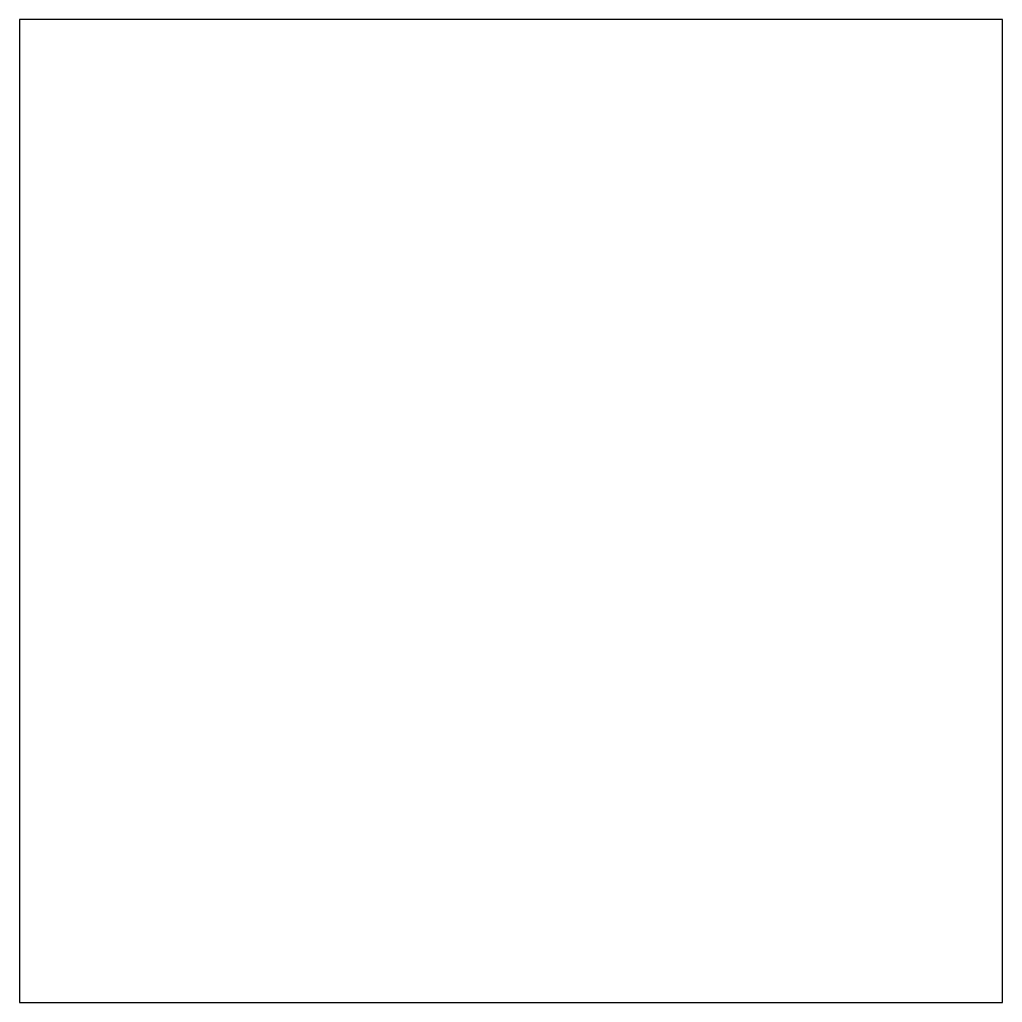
# Model space of a CAD drawing. Header units: millimetres. Extents: x 2826 to 5584, y 5974 to 8731.
import ezdxf

# ---------------------------------------------------------------- set-up
doc = ezdxf.new("R2010")
doc.units = ezdxf.units.MM

msp = doc.modelspace()

# ---------------------------------------------------------------- linework, layer by layer
for p, q in [((3643.6, 8731.1), (3643.6, 8731.1)), ((3663.6, 8731.1), (3663.6, 8731.1)), ((5297.9, 5973.9, 100), (5297.9, 5973.9, 100)), ((5297.9, 5973.9, 100), (5297.9, 5973.9, 100)), ((5297.9, 5973.9), (5297.9, 5973.9)), ((5317.9, 5973.9, 100), (5317.9, 5973.9, 100)), ((5317.9, 5973.9, 100), (5317.9, 5973.9, 100)), ((5317.9, 5973.9), (5317.9, 5973.9))]:
    msp.add_line(p, q)
msp.add_lwpolyline([(5583.7, 8731.1), (2826.5, 8731.1), (2826.5, 5973.9), (5583.7, 5973.9)], close=True)

doc.saveas('drawing.dxf')
